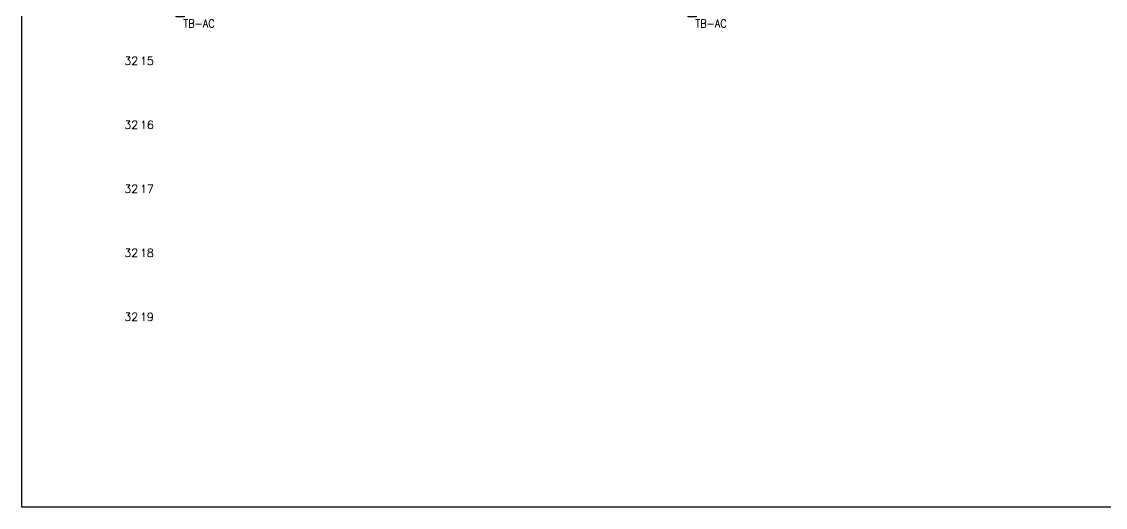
# Model space of a CAD drawing. Header units: inches. Extents: x 0 to 33.9, y 0 to 22.6.
# Drawn here: x 0.02 to 16.96, y 0.02 to 7.61 of the extents above; entities that cross this region are included whole.
import ezdxf
from ezdxf.enums import TextEntityAlignment as Align

# ---------------------------------------------------------------- set-up
doc = ezdxf.new("R2010")
doc.units = ezdxf.units.IN
doc.header["$LTSCALE"] = 0.5
doc.header["$MEASUREMENT"] = 0
for name, color, linetype in [('SYMS', 7, 'Continuous'), ('TAGS', 150, 'Continuous'), ('TERMS', 123, 'Continuous')]:
    doc.layers.add(name, color=color, linetype=linetype)
doc.layers.add('VIEWPORTS', color=10, linetype='Continuous', plot=False)
doc.styles.add('WD', font='romans.shx')

# ---------------------------------------------------------------- blocks, each defined once
blk = doc.blocks.new('VT1001')
for p, q in [((-0.062, 0.062), (0.062, 0.062)), ((-0.062, -0.062), (-0.062, 0.062)), ((0.062, 0.062), (0.062, -0.062)), ((0.062, -0.062), (-0.062, -0.062))]:
    blk.add_line(p, q)
at = {"style": 'WD'}
for tag, p, width in [('INST', (0.062, 0.42), 0.7), ('LOC', (0.062, 0.25), 0.7), ('DESC1', (0.05, -0.385), 0.8)]:
    blk.add_attdef(tag, p, '', height=0.125, dxfattribs=dict(at, width=width))
at = {"linetype": 'Continuous', "style": 'WD'}
for tag, p, height, width, flags in [('TERM01', (0.062, 0.094), 0.125, 0.8, 8), ('TAGSTRIP', (0.05, -0.229), 0.125, 0.9, 8), ('CAT', (0.213, -0.406), 0.109, 0.8, 1), ('DESC2', (0.05, -0.541), 0.125, 0.8, 8), ('DESC3', (0.05, -0.698), 0.125, 0.8, 8)]:
    blk.add_attdef(tag, p, '', height=height, dxfattribs=dict(at, width=width, flags=flags))
at = {"style": 'WD', "flags": 1}
for tag, p, height in [('X4TERM01', (-0.062, 0), 0.0125), ('X4TERMDESC01', (-0.055, -0.023), 0.025), ('X2TERMDESC01', (-0.006, 0.029), 0.025), ('STRIPSEQ', (0, 0), 0.00125), ('X2TERM01', (0, 0.062), 0.0125), ('X2PIN01', (0.033, 0.084), 0.0125), ('X1TERMDESC01', (0.039, -0.003), 0.025), ('X1TERM01', (0.062, 0), 0.0125), ('X1PIN01', (0.087, 0.016), 0.0125), ('X4PIN01', (-0.114, -0.038), 0.0125), ('LINKTERM', (0, -0.002), 0.00125), ('X8TERM01', (0, -0.062), 0.0125), ('X8TERMDESC01', (0, -0.054), 0.025), ('X8PIN01', (0.026, -0.096), 0.0125)]:
    blk.add_attdef(tag, p, '', height=height, dxfattribs=at)
at = {"linetype": 'Continuous', "style": 'WD', "width": 0.8, "flags": 1}
blk.add_attdef('MFG', text='', height=0.109, dxfattribs=at).set_placement((0.088, -0.406), align=Align.RIGHT)
at = {"style": 'WD', "width": 0.7, "flags": 1}
blk.add_attdef('ASSYCODE', (0.062, -0.281), '', height=0.01, dxfattribs=at)

msp = doc.modelspace()

# ---------------------------------------------------------------- linework, layer by layer
at = {"layer": 'VIEWPORTS'}
msp.add_lwpolyline([(0.025, 22.562), (33.888, 22.562), (33.888, 0.025), (0.025, 0.025)], close=True, dxfattribs=at)

# ---------------------------------------------------------------- block references
at = {"layer": 'SYMS'}
ref = msp.add_blockref('VT1001', (2.5, 7.75), dxfattribs=at)
ref.add_attrib('TERM01', '1', (2.562, 7.844), dxfattribs={"layer": 'TERMS', "linetype": 'Continuous', "height": 0.125, "style": 'WD', "width": 0.8, "flags": 8})
ref.add_attrib('TAGSTRIP', 'TB-AC', (2.55, 7.521), dxfattribs={"layer": 'TAGS', "linetype": 'Continuous', "height": 0.125, "style": 'WD', "width": 0.9, "flags": 8})
ref = msp.add_blockref('VT1001', (10.5, 7.75), dxfattribs=at)
ref.add_attrib('TERM01', 'GND', (10.562, 7.844), dxfattribs={"layer": 'TERMS', "linetype": 'Continuous', "height": 0.125, "style": 'WD', "width": 0.8, "flags": 8})
ref.add_attrib('TAGSTRIP', 'TB-AC', (10.55, 7.521), dxfattribs={"layer": 'TAGS', "linetype": 'Continuous', "height": 0.125, "style": 'WD', "width": 0.9, "flags": 8})

# ---------------------------------------------------------------- texts
at = {"style": 'WD'}
for p in [(1.844, 7), (1.844, 6), (1.844, 5), (1.844, 4), (1.844, 3)]:
    msp.add_text('32', height=0.125, dxfattribs=at).set_placement(p, align=Align.MIDDLE_RIGHT)
for s, p in [('15', (1.875, 7)), ('16', (1.875, 6)), ('17', (1.875, 5)), ('18', (1.875, 4)), ('19', (1.875, 3))]:
    msp.add_text(s, height=0.125, dxfattribs=at).set_placement(p, align=Align.MIDDLE_LEFT)

doc.saveas('drawing.dxf')
